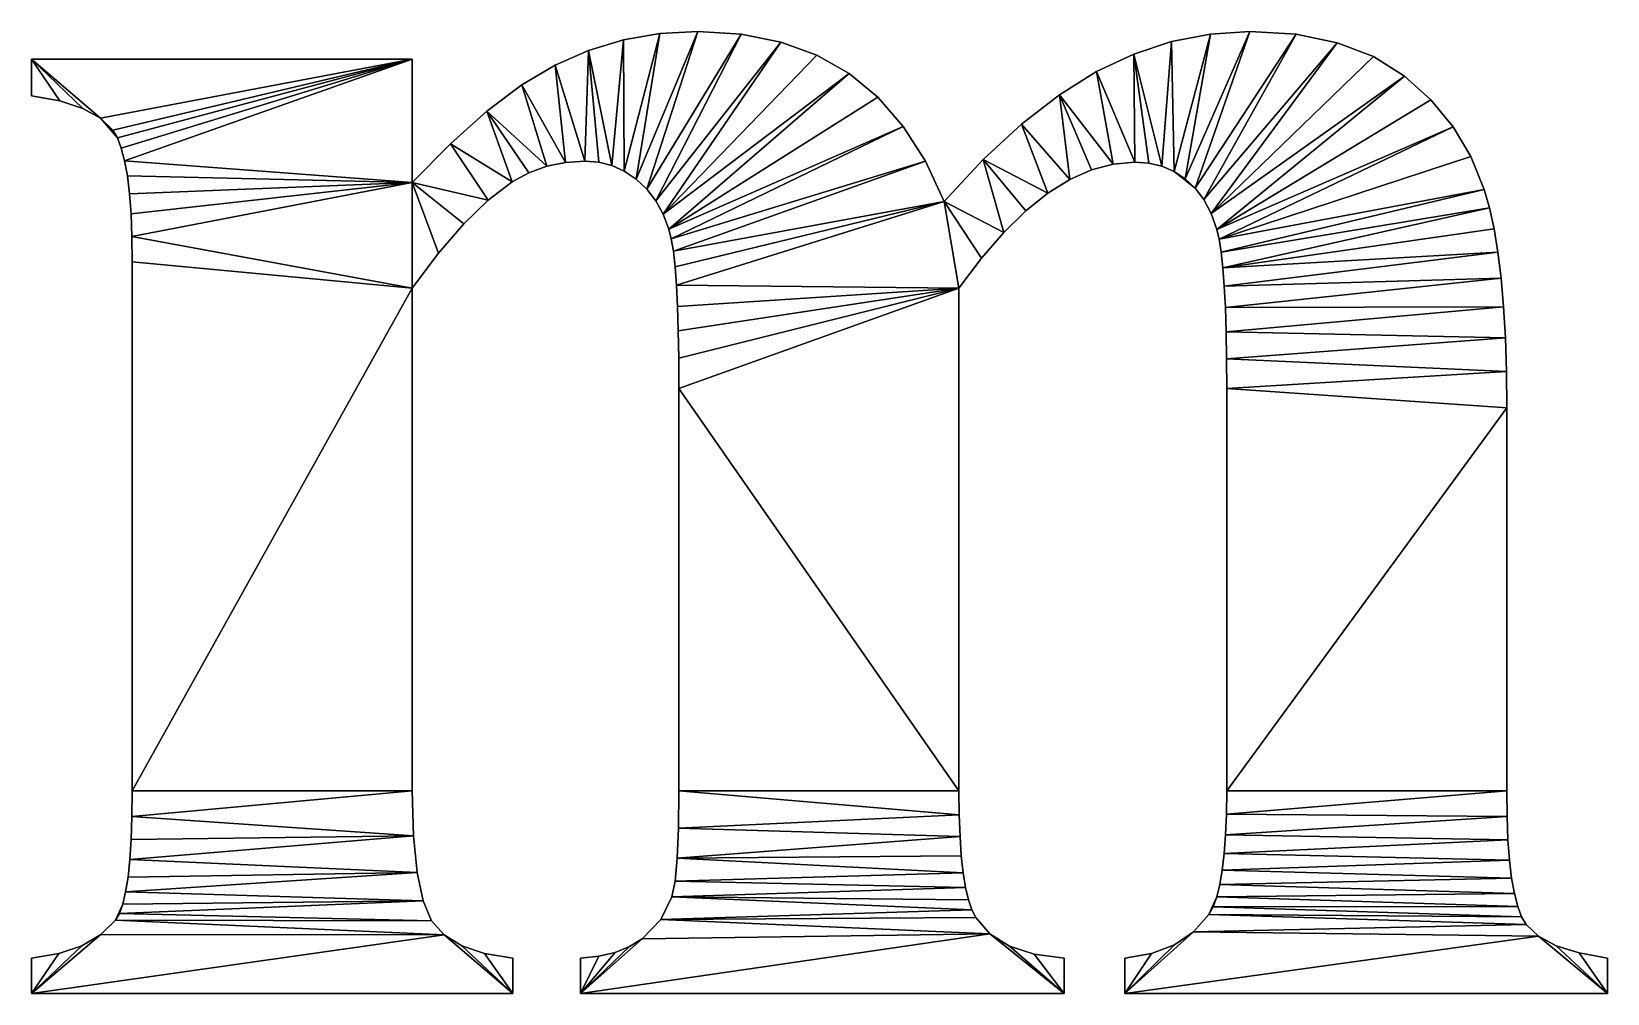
# Model space of a CAD drawing. Header units: metres. Extents: x 0.05 to 1.14, y 0 to 0.66.
import ezdxf

# ---------------------------------------------------------------- set-up
doc = ezdxf.new("R2010")
doc.units = ezdxf.units.M

msp = doc.modelspace()

# ---------------------------------------------------------------- meshes
at = {"layer": 'Armanisoft_0', "linetype": 'CONTINUOUS'}
mesh = msp.add_polyface(dxfattribs=at)
corners = [(0.468437, 0.560704), (0.484872, 0.660905), (0.511108, 0.662348), (0.475792, 0.553869), (0.460304, 0.566158), (0.459737, 0.656576), (0.451738, 0.570054), (0.435703, 0.649361), (0.442737, 0.572392), (0.433301, 0.573171), (0.412769, 0.639261), (0.419851, 0.572275), (0.389829, 0.625549), (0.406992, 0.569589), (0.468437, 0.560704, 0.229421), (0.475792, 0.553869, 0.229421), (0.511108, 0.662348, 0.229421), (0.460304, 0.566158, 0.229421), (0.484872, 0.660905, 0.229421), (0.459737, 0.656576, 0.229421), (0.451738, 0.570054, 0.229421), (0.435703, 0.649361, 0.229421), (0.442737, 0.572392, 0.229421), (0.433301, 0.573171, 0.229421), (0.412769, 0.639261, 0.229421), (0.419851, 0.572275, 0.229421), (0.389829, 0.625549, 0.229421), (0.406992, 0.569589, 0.229421), (0.435703, 0.649361), (0.412769, 0.639261), (0.412769, 0.639261, 0.229421), (0.435703, 0.649361, 0.229421), (0.459737, 0.656576), (0.459737, 0.656576, 0.229421), (0.484872, 0.660905), (0.484872, 0.660905, 0.229421), (0.482027, 0.545834), (0.487143, 0.536596), (0.487143, 0.536596, 0.229421), (0.482027, 0.545834, 0.229421), (0.475792, 0.553869), (0.475792, 0.553869, 0.229421), (0.468437, 0.560704), (0.468437, 0.560704, 0.229421), (0.460304, 0.566158), (0.460304, 0.566158, 0.229421), (0.451738, 0.570054), (0.451738, 0.570054, 0.229421), (0.442737, 0.572392), (0.442737, 0.572392, 0.229421), (0.433301, 0.573171), (0.433301, 0.573171, 0.229421), (0.419851, 0.572275), (0.419851, 0.572275, 0.229421), (0.406992, 0.569589), (0.406992, 0.569589, 0.229421)]
mesh.append_faces([[corners[k] for k in face] for face in [(0, 1, 2), (0, 2, 3), (4, 5, 1), (4, 1, 0), (6, 7, 5), (6, 5, 4), (8, 7, 6), (9, 10, 7), (9, 7, 8), (11, 12, 10), (11, 10, 9), (13, 12, 11), (14, 15, 16), (17, 18, 19), (17, 14, 18), (20, 19, 21), (20, 17, 19), (22, 20, 21), (23, 21, 24), (23, 22, 21), (25, 24, 26), (25, 23, 24), (27, 25, 26), (28, 29, 30, 31), (32, 28, 31, 33), (34, 32, 33, 35), (36, 37, 38, 39), (40, 36, 39, 41), (42, 40, 41, 43), (44, 42, 43, 45), (46, 44, 45, 47), (48, 46, 47, 49), (50, 48, 49, 51), (52, 50, 51, 53), (54, 52, 53, 55)]])
mesh = msp.add_polyface(dxfattribs=at)
corners = [(0.494145, 0.511022), (0.667722, 0.573074), (0.68058, 0.545368), (0.492749, 0.519613), (0.652541, 0.596991), (0.491139, 0.526157), (0.615216, 0.633458), (0.635039, 0.617119), (0.487143, 0.536596), (0.568205, 0.655125), (0.592972, 0.646097), (0.482027, 0.545834), (0.540917, 0.660542), (0.475792, 0.553869), (0.511108, 0.662348), (0.494145, 0.511022, 0.229421), (0.68058, 0.545368, 0.229421), (0.667722, 0.573074, 0.229421), (0.492749, 0.519613, 0.229421), (0.652541, 0.596991, 0.229421), (0.491139, 0.526157, 0.229421), (0.635039, 0.617119, 0.229421), (0.615216, 0.633458, 0.229421), (0.487143, 0.536596, 0.229421), (0.592972, 0.646097, 0.229421), (0.568205, 0.655125, 0.229421), (0.482027, 0.545834, 0.229421), (0.540917, 0.660542, 0.229421), (0.475792, 0.553869, 0.229421), (0.511108, 0.662348, 0.229421), (0.468437, 0.560704, 0.229421), (0.484872, 0.660905, 0.229421), (0.511108, 0.662348), (0.484872, 0.660905), (0.484872, 0.660905, 0.229421), (0.511108, 0.662348, 0.229421), (0.540917, 0.660542), (0.540917, 0.660542, 0.229421), (0.568205, 0.655125), (0.568205, 0.655125, 0.229421), (0.592972, 0.646097), (0.592972, 0.646097, 0.229421), (0.615216, 0.633458), (0.615216, 0.633458, 0.229421), (0.635039, 0.617119), (0.635039, 0.617119, 0.229421), (0.491139, 0.526157), (0.492749, 0.519613), (0.492749, 0.519613, 0.229421), (0.491139, 0.526157, 0.229421), (0.487143, 0.536596), (0.487143, 0.536596, 0.229421)]
mesh.append_faces([[corners[k] for k in face] for face in [(0, 1, 2), (3, 4, 1), (3, 1, 0), (5, 6, 7), (5, 7, 4), (5, 4, 3), (8, 9, 10), (8, 10, 6), (8, 6, 5), (11, 12, 9), (11, 9, 8), (13, 14, 12), (13, 12, 11), (15, 16, 17), (18, 17, 19), (18, 15, 17), (20, 21, 22), (20, 19, 21), (20, 18, 19), (23, 24, 25), (23, 22, 24), (23, 20, 22), (26, 25, 27), (26, 23, 25), (28, 27, 29), (28, 26, 27), (30, 29, 31), (32, 33, 34, 35), (36, 32, 35, 37), (38, 36, 37, 39), (40, 38, 39, 41), (42, 40, 41, 43), (44, 42, 43, 45), (46, 47, 48, 49), (50, 46, 49, 51)]])
mesh = msp.add_polyface(dxfattribs=at)
corners = [(0.846726, 0.561015), (0.864001, 0.660623), (0.891232, 0.662348), (0.853639, 0.554561), (0.838998, 0.565999), (0.837317, 0.655449), (0.830633, 0.56956), (0.81118, 0.646826), (0.821633, 0.571696), (0.811995, 0.572409), (0.78559, 0.634754), (0.797139, 0.571073), (0.846726, 0.561015, 0.229421), (0.853639, 0.554561, 0.229421), (0.891232, 0.662348, 0.229421), (0.838998, 0.565999, 0.229421), (0.864001, 0.660623, 0.229421), (0.837317, 0.655449, 0.229421), (0.830633, 0.56956, 0.229421), (0.81118, 0.646826, 0.229421), (0.821633, 0.571696, 0.229421), (0.811995, 0.572409, 0.229421), (0.78559, 0.634754, 0.229421), (0.797139, 0.571073, 0.229421), (0.76004, 0.618819, 0.229421), (0.81118, 0.646826), (0.78559, 0.634754), (0.78559, 0.634754, 0.229421), (0.81118, 0.646826, 0.229421), (0.837317, 0.655449), (0.837317, 0.655449, 0.229421), (0.864001, 0.660623), (0.864001, 0.660623, 0.229421), (0.864487, 0.537112), (0.868421, 0.526118), (0.868421, 0.526118, 0.229421), (0.864487, 0.537112, 0.229421), (0.85956, 0.546593), (0.85956, 0.546593, 0.229421), (0.853639, 0.554561), (0.853639, 0.554561, 0.229421), (0.846726, 0.561015), (0.846726, 0.561015, 0.229421), (0.838998, 0.565999), (0.838998, 0.565999, 0.229421), (0.830633, 0.56956), (0.830633, 0.56956, 0.229421), (0.821633, 0.571696), (0.821633, 0.571696, 0.229421), (0.811995, 0.572409), (0.811995, 0.572409, 0.229421), (0.797139, 0.571073), (0.797139, 0.571073, 0.229421), (0.782211, 0.567066), (0.782211, 0.567066, 0.229421)]
mesh.append_faces([[corners[k] for k in face] for face in [(0, 1, 2), (0, 2, 3), (4, 5, 1), (4, 1, 0), (4, 0, 3), (6, 7, 5), (6, 5, 4), (8, 7, 6), (9, 10, 7), (9, 7, 8), (11, 10, 9), (12, 13, 14), (15, 16, 17), (15, 12, 16), (15, 13, 12), (18, 17, 19), (18, 15, 17), (20, 18, 19), (21, 19, 22), (21, 20, 19), (23, 22, 24), (23, 21, 22), (25, 26, 27, 28), (29, 25, 28, 30), (31, 29, 30, 32), (33, 34, 35, 36), (37, 33, 36, 38), (39, 37, 38, 40), (41, 39, 40, 42), (43, 41, 42, 44), (45, 43, 44, 46), (47, 45, 46, 48), (49, 47, 48, 50), (51, 49, 50, 52), (53, 51, 52, 54)]])
mesh = msp.add_polyface(dxfattribs=at)
corners = [(0.870033, 0.519263), (1.031112, 0.59677), (1.043342, 0.576254), (1.052597, 0.553678), (0.868421, 0.526118), (0.997726, 0.631619), (1.015906, 0.615225), (0.864487, 0.537112), (0.951435, 0.654665), (0.97632, 0.645063), (0.85956, 0.546593), (0.923073, 0.660427), (0.853639, 0.554561), (0.891232, 0.662348), (0.870033, 0.519263, 0.229421), (1.043342, 0.576254, 0.229421), (1.031112, 0.59677, 0.229421), (1.052597, 0.553678, 0.229421), (0.868421, 0.526118, 0.229421), (1.015906, 0.615225, 0.229421), (0.997726, 0.631619, 0.229421), (0.864487, 0.537112, 0.229421), (0.97632, 0.645063, 0.229421), (0.951435, 0.654665, 0.229421), (0.85956, 0.546593, 0.229421), (0.923073, 0.660427, 0.229421), (0.853639, 0.554561, 0.229421), (0.891232, 0.662348, 0.229421), (0.846726, 0.561015, 0.229421), (0.864001, 0.660623, 0.229421), (0.891232, 0.662348), (0.864001, 0.660623), (0.864001, 0.660623, 0.229421), (0.891232, 0.662348, 0.229421), (0.923073, 0.660427), (0.923073, 0.660427, 0.229421), (0.951435, 0.654665), (0.951435, 0.654665, 0.229421), (0.97632, 0.645063), (0.97632, 0.645063, 0.229421), (0.997726, 0.631619), (0.997726, 0.631619, 0.229421), (1.015906, 0.615225), (1.015906, 0.615225, 0.229421), (1.031112, 0.59677), (1.031112, 0.59677, 0.229421), (1.043342, 0.576254), (1.043342, 0.576254, 0.229421), (1.052597, 0.553678), (1.052597, 0.553678, 0.229421), (1.056238, 0.541), (1.056238, 0.541, 0.229421)]
mesh.append_faces([[corners[k] for k in face] for face in [(0, 1, 2), (0, 2, 3), (4, 5, 6), (4, 6, 1), (4, 1, 0), (7, 8, 9), (7, 9, 5), (7, 5, 4), (10, 11, 8), (10, 8, 7), (12, 13, 11), (12, 11, 10), (14, 15, 16), (14, 17, 15), (18, 19, 20), (18, 16, 19), (18, 14, 16), (21, 22, 23), (21, 20, 22), (21, 18, 20), (24, 23, 25), (24, 21, 23), (26, 25, 27), (26, 24, 25), (28, 27, 29), (30, 31, 32, 33), (34, 30, 33, 35), (36, 34, 35, 37), (38, 36, 37, 39), (40, 38, 39, 41), (42, 40, 41, 43), (44, 42, 43, 45), (46, 44, 45, 47), (48, 46, 47, 49), (50, 48, 49, 51)]])
mesh = msp.add_polyface(dxfattribs=at)
corners = [(0.118142, 0.562887), (0.314321, 0.558403), (0.119605, 0.550691), (0.116262, 0.573368), (0.113963, 0.582133), (0.314321, 0.643293), (0.111246, 0.589183), (0.108112, 0.594517), (0.099598, 0.602709), (0.052126, 0.643293), (0.087429, 0.609377), (0.071605, 0.614521), (0.052126, 0.61814), (0.116262, 0.573368, 0.229421), (0.118142, 0.562887, 0.229421), (0.314321, 0.558403, 0.229421), (0.113963, 0.582133, 0.229421), (0.314321, 0.643293, 0.229421), (0.111246, 0.589183, 0.229421), (0.108112, 0.594517, 0.229421), (0.099598, 0.602709, 0.229421), (0.052126, 0.643293, 0.229421), (0.087429, 0.609377, 0.229421), (0.071605, 0.614521, 0.229421), (0.052126, 0.61814, 0.229421), (0.12065, 0.53678), (0.121277, 0.521153), (0.121277, 0.521153, 0.229421), (0.12065, 0.53678, 0.229421), (0.119605, 0.550691), (0.119605, 0.550691, 0.229421), (0.118142, 0.562887), (0.118142, 0.562887, 0.229421), (0.116262, 0.573368), (0.116262, 0.573368, 0.229421), (0.113963, 0.582133), (0.113963, 0.582133, 0.229421), (0.111246, 0.589183), (0.111246, 0.589183, 0.229421), (0.108112, 0.594517), (0.108112, 0.594517, 0.229421), (0.099598, 0.602709), (0.099598, 0.602709, 0.229421), (0.087429, 0.609377), (0.087429, 0.609377, 0.229421), (0.071605, 0.614521), (0.071605, 0.614521, 0.229421), (0.052126, 0.61814), (0.052126, 0.61814, 0.229421), (0.052126, 0.643293), (0.052126, 0.643293, 0.229421), (0.314321, 0.643293), (0.314321, 0.643293, 0.229421)]
mesh.append_faces([[corners[k] for k in face] for face in [(0, 1, 2), (3, 1, 0), (4, 5, 3), (6, 5, 4), (7, 5, 6), (8, 5, 7), (8, 7, 6), (9, 5, 8), (9, 8, 10), (9, 10, 11), (9, 11, 12), (13, 14, 15), (16, 13, 17), (18, 16, 17), (19, 18, 17), (20, 19, 17), (20, 18, 19), (21, 20, 17), (21, 22, 20), (21, 23, 22), (21, 24, 23), (25, 26, 27, 28), (29, 25, 28, 30), (31, 29, 30, 32), (33, 31, 32, 34), (35, 33, 34, 36), (37, 35, 36, 38), (39, 37, 38, 40), (41, 39, 40, 42), (43, 41, 42, 44), (45, 43, 44, 46), (47, 45, 46, 48), (49, 47, 48, 50), (51, 49, 50, 52)]])
mesh = msp.add_polyface(dxfattribs=at)
corners = [(0.406992, 0.569589), (0.365774, 0.607503), (0.389829, 0.625549), (0.394726, 0.565113), (0.383051, 0.558845), (0.340605, 0.585121), (0.366672, 0.546238), (0.314321, 0.558403), (0.349757, 0.529837), (0.332307, 0.509641), (0.121277, 0.521153), (0.314321, 0.485651), (0.12065, 0.53678), (0.119605, 0.550691), (0.116262, 0.573368), (0.314321, 0.643293), (0.406992, 0.569589, 0.229421), (0.389829, 0.625549, 0.229421), (0.365774, 0.607503, 0.229421), (0.394726, 0.565113, 0.229421), (0.383051, 0.558845, 0.229421), (0.340605, 0.585121, 0.229421), (0.366672, 0.546238, 0.229421), (0.314321, 0.558403, 0.229421), (0.349757, 0.529837, 0.229421), (0.332307, 0.509641, 0.229421), (0.121277, 0.521153, 0.229421), (0.314321, 0.485651, 0.229421), (0.12065, 0.53678, 0.229421), (0.119605, 0.550691, 0.229421), (0.118142, 0.562887, 0.229421), (0.116262, 0.573368, 0.229421), (0.314321, 0.643293, 0.229421), (0.314321, 0.558403), (0.314321, 0.643293), (0.314321, 0.643293, 0.229421), (0.314321, 0.558403, 0.229421), (0.340605, 0.585121), (0.340605, 0.585121, 0.229421), (0.365774, 0.607503), (0.365774, 0.607503, 0.229421), (0.389829, 0.625549), (0.389829, 0.625549, 0.229421), (0.412769, 0.639261), (0.412769, 0.639261, 0.229421), (0.394726, 0.565113), (0.406992, 0.569589), (0.406992, 0.569589, 0.229421), (0.394726, 0.565113, 0.229421), (0.383051, 0.558845), (0.383051, 0.558845, 0.229421), (0.366672, 0.546238), (0.366672, 0.546238, 0.229421), (0.349757, 0.529837), (0.349757, 0.529837, 0.229421), (0.332307, 0.509641), (0.332307, 0.509641, 0.229421)]
mesh.append_faces([[corners[k] for k in face] for face in [(0, 1, 2), (3, 1, 0), (4, 5, 1), (4, 1, 3), (6, 7, 5), (6, 5, 4), (8, 7, 6), (9, 7, 8), (10, 7, 11), (12, 7, 10), (13, 7, 12), (14, 15, 7), (16, 17, 18), (19, 16, 18), (20, 18, 21), (20, 19, 18), (22, 21, 23), (22, 20, 21), (24, 22, 23), (25, 24, 23), (26, 27, 23), (28, 26, 23), (29, 28, 23), (30, 29, 23), (31, 23, 32), (33, 34, 35, 36), (37, 33, 36, 38), (39, 37, 38, 40), (41, 39, 40, 42), (43, 41, 42, 44), (45, 46, 47, 48), (49, 45, 48, 50), (51, 49, 50, 52), (53, 51, 52, 54), (55, 53, 54, 56)]])
mesh = msp.add_polyface(dxfattribs=at)
corners = [(0.797139, 0.571073), (0.76004, 0.618819), (0.78559, 0.634754), (0.782211, 0.567066), (0.767209, 0.560387), (0.734022, 0.59861), (0.752136, 0.551037), (0.707536, 0.574126), (0.736973, 0.538936), (0.721703, 0.524005), (0.68058, 0.545368), (0.706327, 0.506243), (0.690845, 0.485651), (0.782211, 0.567066, 0.229421), (0.797139, 0.571073, 0.229421), (0.76004, 0.618819, 0.229421), (0.767209, 0.560387, 0.229421), (0.734022, 0.59861, 0.229421), (0.752136, 0.551037, 0.229421), (0.707536, 0.574126, 0.229421), (0.736973, 0.538936, 0.229421), (0.721703, 0.524005, 0.229421), (0.68058, 0.545368, 0.229421), (0.706327, 0.506243, 0.229421), (0.690845, 0.485651, 0.229421), (0.652541, 0.596991), (0.635039, 0.617119), (0.635039, 0.617119, 0.229421), (0.652541, 0.596991, 0.229421), (0.667722, 0.573074), (0.667722, 0.573074, 0.229421), (0.68058, 0.545368), (0.68058, 0.545368, 0.229421), (0.707536, 0.574126), (0.707536, 0.574126, 0.229421), (0.734022, 0.59861), (0.734022, 0.59861, 0.229421), (0.76004, 0.618819), (0.76004, 0.618819, 0.229421), (0.78559, 0.634754), (0.78559, 0.634754, 0.229421), (0.767209, 0.560387), (0.782211, 0.567066), (0.782211, 0.567066, 0.229421), (0.767209, 0.560387, 0.229421), (0.752136, 0.551037), (0.752136, 0.551037, 0.229421), (0.736973, 0.538936), (0.736973, 0.538936, 0.229421), (0.721703, 0.524005), (0.721703, 0.524005, 0.229421), (0.706327, 0.506243), (0.706327, 0.506243, 0.229421), (0.690845, 0.485651), (0.690845, 0.485651, 0.229421)]
mesh.append_faces([[corners[k] for k in face] for face in [(0, 1, 2), (3, 1, 0), (4, 5, 1), (4, 1, 3), (6, 7, 5), (6, 5, 4), (8, 7, 6), (9, 10, 7), (9, 7, 8), (11, 10, 9), (12, 10, 11), (13, 14, 15), (16, 15, 17), (16, 13, 15), (18, 17, 19), (18, 16, 17), (20, 18, 19), (21, 19, 22), (21, 20, 19), (23, 21, 22), (24, 23, 22), (25, 26, 27, 28), (29, 25, 28, 30), (31, 29, 30, 32), (33, 31, 32, 34), (35, 33, 34, 36), (37, 35, 36, 38), (39, 37, 38, 40), (41, 42, 43, 44), (45, 41, 44, 46), (47, 45, 46, 48), (49, 47, 48, 50), (51, 49, 50, 52), (53, 51, 52, 54)]])
mesh = msp.add_polyface(dxfattribs=at)
corners = [(0.314321, 0.485651), (0.314321, 0.558403), (0.332307, 0.509641), (0.118588, 0.08009), (0.317664, 0.083248), (0.116959, 0.06988), (0.119856, 0.092155), (0.315157, 0.108484), (0.120761, 0.106075), (0.121305, 0.121851), (0.314321, 0.139482), (0.121486, 0.139482), (0.121486, 0.503811), (0.121277, 0.521153), (0.314321, 0.485651, 0.229421), (0.332307, 0.509641, 0.229421), (0.314321, 0.558403, 0.229421), (0.116959, 0.06988, 0.229421), (0.321844, 0.063773, 0.229421), (0.317664, 0.083248, 0.229421), (0.118588, 0.08009, 0.229421), (0.119856, 0.092155, 0.229421), (0.315157, 0.108484, 0.229421), (0.120761, 0.106075, 0.229421), (0.121305, 0.121851, 0.229421), (0.314321, 0.139482, 0.229421), (0.121486, 0.139482, 0.229421), (0.121486, 0.503811, 0.229421), (0.121277, 0.521153, 0.229421), (0.314321, 0.485651), (0.332307, 0.509641), (0.332307, 0.509641, 0.229421), (0.314321, 0.485651, 0.229421), (0.314321, 0.139482), (0.314321, 0.139482, 0.229421), (0.315157, 0.108484), (0.315157, 0.108484, 0.229421), (0.317664, 0.083248), (0.317664, 0.083248, 0.229421), (0.321844, 0.063773), (0.321844, 0.063773, 0.229421), (0.118588, 0.08009), (0.116959, 0.06988), (0.116959, 0.06988, 0.229421), (0.118588, 0.08009, 0.229421), (0.119856, 0.092155), (0.119856, 0.092155, 0.229421), (0.120761, 0.106075), (0.120761, 0.106075, 0.229421), (0.121305, 0.121851), (0.121305, 0.121851, 0.229421), (0.121486, 0.139482), (0.121486, 0.139482, 0.229421), (0.121486, 0.503811), (0.121486, 0.503811, 0.229421), (0.121277, 0.521153), (0.121277, 0.521153, 0.229421)]
mesh.append_faces([[corners[k] for k in face] for face in [(0, 1, 2), (3, 4, 5), (6, 7, 4), (6, 4, 3), (8, 7, 6), (9, 10, 7), (9, 7, 8), (11, 0, 10), (11, 10, 9), (12, 0, 11), (13, 0, 12), (14, 15, 16), (17, 18, 19), (20, 17, 19), (21, 19, 22), (21, 20, 19), (23, 21, 22), (24, 22, 25), (24, 23, 22), (26, 25, 14), (26, 24, 25), (27, 26, 14), (28, 27, 14), (29, 30, 31, 32), (33, 29, 32, 34), (35, 33, 34, 36), (37, 35, 36, 38), (39, 37, 38, 40), (41, 42, 43, 44), (45, 41, 44, 46), (47, 45, 46, 48), (49, 47, 48, 50), (51, 49, 50, 52), (53, 51, 52, 54), (55, 53, 54, 56)]])
mesh = msp.add_polyface(dxfattribs=at)
corners = [(0.874867, 0.455619), (1.065947, 0.472797), (1.067161, 0.451374), (0.875189, 0.437016), (0.87433, 0.472264), (1.064248, 0.492471), (0.873578, 0.48695), (1.062063, 0.510397), (0.872611, 0.499679), (1.056238, 0.541), (1.059393, 0.526573), (0.871429, 0.51045), (1.052597, 0.553678), (0.870033, 0.519263), (0.874867, 0.455619, 0.229421), (1.067161, 0.451374, 0.229421), (1.065947, 0.472797, 0.229421), (0.875189, 0.437016, 0.229421), (0.87433, 0.472264, 0.229421), (1.064248, 0.492471, 0.229421), (0.873578, 0.48695, 0.229421), (1.062063, 0.510397, 0.229421), (0.872611, 0.499679, 0.229421), (1.059393, 0.526573, 0.229421), (1.056238, 0.541, 0.229421), (0.871429, 0.51045, 0.229421), (1.052597, 0.553678, 0.229421), (0.870033, 0.519263, 0.229421), (1.059393, 0.526573), (1.056238, 0.541), (1.056238, 0.541, 0.229421), (1.059393, 0.526573, 0.229421), (1.062063, 0.510397), (1.062063, 0.510397, 0.229421), (1.064248, 0.492471), (1.064248, 0.492471, 0.229421), (1.065947, 0.472797), (1.065947, 0.472797, 0.229421), (1.067161, 0.451374), (1.067161, 0.451374, 0.229421), (0.87433, 0.472264), (0.874867, 0.455619), (0.874867, 0.455619, 0.229421), (0.87433, 0.472264, 0.229421), (0.873578, 0.48695), (0.873578, 0.48695, 0.229421), (0.872611, 0.499679), (0.872611, 0.499679, 0.229421), (0.871429, 0.51045), (0.871429, 0.51045, 0.229421), (0.870033, 0.519263), (0.870033, 0.519263, 0.229421), (0.868421, 0.526118), (0.868421, 0.526118, 0.229421)]
mesh.append_faces([[corners[k] for k in face] for face in [(0, 1, 2), (0, 2, 3), (4, 5, 1), (4, 1, 0), (6, 7, 5), (6, 5, 4), (8, 9, 10), (8, 10, 7), (8, 7, 6), (11, 12, 9), (11, 9, 8), (13, 12, 11), (14, 15, 16), (14, 17, 15), (18, 16, 19), (18, 14, 16), (20, 19, 21), (20, 18, 19), (22, 23, 24), (22, 21, 23), (22, 20, 21), (25, 24, 26), (25, 22, 24), (27, 25, 26), (28, 29, 30, 31), (32, 28, 31, 33), (34, 32, 33, 35), (36, 34, 35, 37), (38, 36, 37, 39), (40, 41, 42, 43), (44, 40, 43, 45), (46, 44, 45, 47), (48, 46, 47, 49), (50, 48, 49, 51), (52, 50, 51, 53)]])
mesh = msp.add_polyface(dxfattribs=at)
corners = [(0.495293, 0.077305), (0.695385, 0.072946), (0.493181, 0.066448), (0.496803, 0.093096), (0.69375, 0.083049), (0.497708, 0.113822), (0.691572, 0.108061), (0.49801, 0.139482), (0.691027, 0.12297), (0.49801, 0.416486), (0.690845, 0.139482), (0.497903, 0.43736), (0.690845, 0.485651), (0.497581, 0.456187), (0.497044, 0.472967), (0.496292, 0.487699), (0.68058, 0.545368), (0.495326, 0.500384), (0.494145, 0.511022), (0.495293, 0.077305, 0.229421), (0.493181, 0.066448, 0.229421), (0.695385, 0.072946, 0.229421), (0.496803, 0.093096, 0.229421), (0.69375, 0.083049, 0.229421), (0.497708, 0.113822, 0.229421), (0.691572, 0.108061, 0.229421), (0.49801, 0.139482, 0.229421), (0.691027, 0.12297, 0.229421), (0.49801, 0.416486, 0.229421), (0.690845, 0.139482, 0.229421), (0.497903, 0.43736, 0.229421), (0.690845, 0.485651, 0.229421), (0.497581, 0.456187, 0.229421), (0.497044, 0.472967, 0.229421), (0.496292, 0.487699, 0.229421), (0.68058, 0.545368, 0.229421), (0.495326, 0.500384, 0.229421), (0.494145, 0.511022, 0.229421), (0.496803, 0.093096), (0.495293, 0.077305), (0.495293, 0.077305, 0.229421), (0.496803, 0.093096, 0.229421), (0.497708, 0.113822), (0.497708, 0.113822, 0.229421), (0.49801, 0.139482), (0.49801, 0.139482, 0.229421), (0.49801, 0.416486), (0.49801, 0.416486, 0.229421), (0.497903, 0.43736), (0.497903, 0.43736, 0.229421), (0.497581, 0.456187), (0.497581, 0.456187, 0.229421), (0.497044, 0.472967), (0.497044, 0.472967, 0.229421), (0.496292, 0.487699), (0.496292, 0.487699, 0.229421), (0.495326, 0.500384), (0.495326, 0.500384, 0.229421), (0.494145, 0.511022), (0.494145, 0.511022, 0.229421), (0.492749, 0.519613), (0.492749, 0.519613, 0.229421)]
mesh.append_faces([[corners[k] for k in face] for face in [(0, 1, 2), (3, 4, 0), (5, 6, 3), (7, 8, 5), (9, 10, 7), (11, 12, 9), (13, 12, 11), (14, 12, 13), (15, 16, 12), (15, 12, 14), (17, 16, 15), (18, 16, 17), (19, 20, 21), (22, 19, 23), (24, 22, 25), (26, 24, 27), (28, 26, 29), (30, 28, 31), (32, 30, 31), (33, 32, 31), (34, 31, 35), (34, 33, 31), (36, 34, 35), (37, 36, 35), (38, 39, 40, 41), (42, 38, 41, 43), (44, 42, 43, 45), (46, 44, 45, 47), (48, 46, 47, 49), (50, 48, 49, 51), (52, 50, 51, 53), (54, 52, 53, 55), (56, 54, 55, 57), (58, 56, 57, 59), (60, 58, 59, 61)]])
mesh = msp.add_polyface(dxfattribs=at)
corners = [(0.493181, 0.066448), (0.695385, 0.072946), (0.697382, 0.064445), (0.699742, 0.057547), (0.495293, 0.077305), (0.69375, 0.083049), (0.496803, 0.093096), (0.691572, 0.108061), (0.692479, 0.094754), (0.497708, 0.113822), (0.691027, 0.12297), (0.49801, 0.139482), (0.690845, 0.139482), (0.49801, 0.416486), (0.690845, 0.485651), (0.868371, 0.066617, 0.229421), (0.862984, 0.054389, 0.229421), (0.86587, 0.059749, 0.229421), (0.493181, 0.066448, 0.229421), (0.697382, 0.064445, 0.229421), (0.695385, 0.072946, 0.229421), (0.699742, 0.057547, 0.229421), (0.495293, 0.077305, 0.229421), (0.69375, 0.083049, 0.229421), (0.496803, 0.093096, 0.229421), (0.692479, 0.094754, 0.229421), (0.691572, 0.108061, 0.229421), (0.497708, 0.113822, 0.229421), (0.691027, 0.12297, 0.229421), (0.49801, 0.139482, 0.229421), (0.690845, 0.139482, 0.229421), (0.49801, 0.416486, 0.229421), (0.690845, 0.485651, 0.229421), (0.868371, 0.066617), (0.86587, 0.059749), (0.86587, 0.059749, 0.229421), (0.868371, 0.066617, 0.229421), (0.870487, 0.074992), (0.870487, 0.074992, 0.229421), (0.872219, 0.084875), (0.872219, 0.084875, 0.229421), (0.873565, 0.096265), (0.873565, 0.096265, 0.229421), (0.874527, 0.109163), (0.874527, 0.109163, 0.229421), (0.875104, 0.123569), (0.875104, 0.123569, 0.229421), (0.875297, 0.139482), (0.875297, 0.139482, 0.229421), (0.875297, 0.416455), (0.875297, 0.416455, 0.229421), (0.875189, 0.437016), (0.875189, 0.437016, 0.229421), (0.874867, 0.455619), (0.874867, 0.455619, 0.229421), (0.690845, 0.139482), (0.690845, 0.485651), (0.690845, 0.485651, 0.229421), (0.690845, 0.139482, 0.229421), (0.691027, 0.12297), (0.691027, 0.12297, 0.229421), (0.691572, 0.108061), (0.691572, 0.108061, 0.229421), (0.692479, 0.094754), (0.692479, 0.094754, 0.229421), (0.69375, 0.083049), (0.69375, 0.083049, 0.229421), (0.695385, 0.072946), (0.695385, 0.072946, 0.229421), (0.697382, 0.064445), (0.697382, 0.064445, 0.229421), (0.699742, 0.057547), (0.699742, 0.057547, 0.229421)]
mesh.append_faces([[corners[k] for k in face] for face in [(0, 1, 2), (0, 2, 3), (4, 5, 1), (6, 7, 8), (6, 8, 5), (9, 10, 7), (11, 12, 10), (13, 14, 12), (15, 16, 17), (18, 19, 20), (18, 21, 19), (22, 20, 23), (24, 25, 26), (24, 23, 25), (27, 26, 28), (29, 28, 30), (31, 30, 32), (33, 34, 35, 36), (37, 33, 36, 38), (39, 37, 38, 40), (41, 39, 40, 42), (43, 41, 42, 44), (45, 43, 44, 46), (47, 45, 46, 48), (49, 47, 48, 50), (51, 49, 50, 52), (53, 51, 52, 54), (55, 56, 57, 58), (59, 55, 58, 60), (61, 59, 60, 62), (63, 61, 62, 64), (65, 63, 64, 66), (67, 65, 66, 68), (69, 67, 68, 70), (71, 69, 70, 72)]])
mesh = msp.add_polyface(dxfattribs=at)
corners = [(0.872219, 0.084875), (1.070013, 0.091754), (1.071475, 0.079377), (0.870487, 0.074992), (0.873565, 0.096265), (1.068968, 0.105897), (0.874527, 0.109163), (1.068341, 0.121806), (0.875104, 0.123569), (1.068132, 0.139482), (0.875297, 0.139482), (1.068132, 0.403279), (0.875297, 0.416455), (1.067889, 0.428201), (0.875189, 0.437016), (1.067161, 0.451374), (0.872219, 0.084875, 0.229421), (1.071475, 0.079377, 0.229421), (1.070013, 0.091754, 0.229421), (0.870487, 0.074992, 0.229421), (0.873565, 0.096265, 0.229421), (1.068968, 0.105897, 0.229421), (0.874527, 0.109163, 0.229421), (1.068341, 0.121806, 0.229421), (0.875104, 0.123569, 0.229421), (1.068132, 0.139482, 0.229421), (0.875297, 0.139482, 0.229421), (1.068132, 0.403279, 0.229421), (0.875297, 0.416455, 0.229421), (1.067889, 0.428201, 0.229421), (0.875189, 0.437016, 0.229421), (1.067161, 0.451374, 0.229421), (1.067889, 0.428201), (1.067161, 0.451374), (1.067161, 0.451374, 0.229421), (1.067889, 0.428201, 0.229421), (1.068132, 0.403279), (1.068132, 0.403279, 0.229421), (1.068132, 0.139482), (1.068132, 0.139482, 0.229421), (1.068341, 0.121806), (1.068341, 0.121806, 0.229421), (1.068968, 0.105897), (1.068968, 0.105897, 0.229421), (1.070013, 0.091754), (1.070013, 0.091754, 0.229421), (1.071475, 0.079377), (1.071475, 0.079377, 0.229421)]
mesh.append_faces([[corners[k] for k in face] for face in [(0, 1, 2), (0, 2, 3), (4, 5, 1), (4, 1, 0), (6, 7, 5), (6, 5, 4), (8, 9, 7), (8, 7, 6), (10, 11, 9), (10, 9, 8), (12, 13, 11), (12, 11, 10), (14, 15, 13), (14, 13, 12), (16, 17, 18), (16, 19, 17), (20, 18, 21), (20, 16, 18), (22, 21, 23), (22, 20, 21), (24, 23, 25), (24, 22, 23), (26, 25, 27), (26, 24, 25), (28, 27, 29), (28, 26, 27), (30, 29, 31), (30, 28, 29), (32, 33, 34, 35), (36, 32, 35, 37), (38, 36, 37, 39), (40, 38, 39, 41), (42, 40, 41, 43), (44, 42, 43, 45), (46, 44, 45, 47)]])
mesh = msp.add_polyface(dxfattribs=at)
corners = [(0.052126, 0), (0.336209, 0.040332), (0.383681, 0), (0.070914, 0.027517), (0.052126, 0.02439), (0.086806, 0.032891), (0.0998, 0.040513), (0.109897, 0.050383), (0.327695, 0.05006), (0.112613, 0.055027), (0.321844, 0.063773), (0.114967, 0.061526), (0.116959, 0.06988), (0.317664, 0.083248), (0.052126, 0, 0.229421), (0.383681, 0, 0.229421), (0.336209, 0.040332, 0.229421), (0.070914, 0.027517, 0.229421), (0.052126, 0.02439, 0.229421), (0.086806, 0.032891, 0.229421), (0.0998, 0.040513, 0.229421), (0.109897, 0.050383, 0.229421), (0.327695, 0.05006, 0.229421), (0.112613, 0.055027, 0.229421), (0.321844, 0.063773, 0.229421), (0.114967, 0.061526, 0.229421), (0.116959, 0.06988, 0.229421), (0.052126, 0), (0.383681, 0), (0.383681, 0, 0.229421), (0.052126, 0, 0.229421), (0.052126, 0.02439), (0.052126, 0.02439, 0.229421), (0.070914, 0.027517), (0.070914, 0.027517, 0.229421), (0.086806, 0.032891), (0.086806, 0.032891, 0.229421), (0.0998, 0.040513), (0.0998, 0.040513, 0.229421), (0.109897, 0.050383), (0.109897, 0.050383, 0.229421), (0.112613, 0.055027), (0.112613, 0.055027, 0.229421), (0.114967, 0.061526), (0.114967, 0.061526, 0.229421), (0.116959, 0.06988), (0.116959, 0.06988, 0.229421)]
mesh.append_faces([[corners[k] for k in face] for face in [(0, 1, 2), (3, 0, 4), (5, 0, 3), (6, 1, 0), (6, 0, 5), (7, 8, 1), (7, 1, 6), (9, 10, 8), (9, 8, 7), (11, 10, 9), (11, 9, 7), (12, 13, 10), (12, 10, 11), (14, 15, 16), (17, 18, 14), (19, 17, 14), (20, 14, 16), (20, 19, 14), (21, 16, 22), (21, 20, 16), (23, 22, 24), (23, 21, 22), (25, 23, 24), (25, 21, 23), (26, 25, 24), (27, 28, 29, 30), (31, 27, 30, 32), (33, 31, 32, 34), (35, 33, 34, 36), (37, 35, 36, 38), (39, 37, 38, 40), (41, 39, 40, 42), (43, 41, 42, 44), (45, 43, 44, 46)]])
mesh = msp.add_polyface(dxfattribs=at)
corners = [(0.442843, 0.025652), (0.430175, 0), (0.430175, 0.02439), (0.454139, 0.028275), (0.464064, 0.032261), (0.472617, 0.037609), (0.712232, 0.04103), (0.485625, 0.050848), (0.493181, 0.066448), (0.699742, 0.057547), (0.383681, 0), (0.336209, 0.040332), (0.348378, 0.032811), (0.364202, 0.027497), (0.383681, 0.02439), (0.442843, 0.025652, 0.229421), (0.430175, 0.02439, 0.229421), (0.430175, 0, 0.229421), (0.454139, 0.028275, 0.229421), (0.464064, 0.032261, 0.229421), (0.472617, 0.037609, 0.229421), (0.712232, 0.04103, 0.229421), (0.485625, 0.050848, 0.229421), (0.493181, 0.066448, 0.229421), (0.699742, 0.057547, 0.229421), (0.383681, 0, 0.229421), (0.348378, 0.032811, 0.229421), (0.336209, 0.040332, 0.229421), (0.364202, 0.027497, 0.229421), (0.383681, 0.02439, 0.229421), (0.430175, 0), (0.763254, 0), (0.763254, 0, 0.229421), (0.430175, 0, 0.229421), (0.430175, 0.02439), (0.430175, 0.02439, 0.229421), (0.442843, 0.025652), (0.442843, 0.025652, 0.229421), (0.454139, 0.028275), (0.454139, 0.028275, 0.229421), (0.464064, 0.032261), (0.464064, 0.032261, 0.229421), (0.472617, 0.037609), (0.472617, 0.037609, 0.229421), (0.485625, 0.050848), (0.485625, 0.050848, 0.229421), (0.493181, 0.066448), (0.493181, 0.066448, 0.229421), (0.495293, 0.077305), (0.495293, 0.077305, 0.229421), (0.327695, 0.05006), (0.321844, 0.063773), (0.321844, 0.063773, 0.229421), (0.327695, 0.05006, 0.229421), (0.336209, 0.040332), (0.336209, 0.040332, 0.229421), (0.348378, 0.032811), (0.348378, 0.032811, 0.229421), (0.364202, 0.027497), (0.364202, 0.027497, 0.229421), (0.383681, 0.02439), (0.383681, 0.02439, 0.229421), (0.383681, 0), (0.383681, 0, 0.229421)]
mesh.append_faces([[corners[k] for k in face] for face in [(0, 1, 2), (3, 1, 0), (4, 1, 3), (5, 6, 1), (5, 1, 4), (7, 6, 5), (8, 9, 7), (10, 11, 12), (10, 12, 13), (10, 13, 14), (15, 16, 17), (18, 15, 17), (19, 18, 17), (20, 17, 21), (20, 19, 17), (22, 20, 21), (23, 22, 24), (25, 26, 27), (25, 28, 26), (25, 29, 28), (30, 31, 32, 33), (34, 30, 33, 35), (36, 34, 35, 37), (38, 36, 37, 39), (40, 38, 39, 41), (42, 40, 41, 43), (44, 42, 43, 45), (46, 44, 45, 47), (48, 46, 47, 49), (50, 51, 52, 53), (54, 50, 53, 55), (56, 54, 55, 57), (58, 56, 57, 59), (60, 58, 59, 61), (62, 60, 61, 63)]])
mesh = msp.add_polyface(dxfattribs=at)
corners = [(1.137492, 0), (1.09002, 0.039444), (1.102189, 0.03289), (1.118013, 0.027873), (1.137492, 0.02439), (0.805175, 0), (0.852444, 0.042502), (1.081505, 0.047533), (0.862984, 0.054389), (1.078371, 0.052845), (0.86587, 0.059749), (1.075655, 0.059923), (0.868371, 0.066617), (1.073356, 0.068767), (0.870487, 0.074992), (1.071475, 0.079377), (1.137492, 0, 0.229421), (1.102189, 0.03289, 0.229421), (1.09002, 0.039444, 0.229421), (1.118013, 0.027873, 0.229421), (1.137492, 0.02439, 0.229421), (0.805175, 0, 0.229421), (0.852444, 0.042502, 0.229421), (1.081505, 0.047533, 0.229421), (0.862984, 0.054389, 0.229421), (1.078371, 0.052845, 0.229421), (0.86587, 0.059749, 0.229421), (1.075655, 0.059923, 0.229421), (0.868371, 0.066617, 0.229421), (1.073356, 0.068767, 0.229421), (0.870487, 0.074992, 0.229421), (1.071475, 0.079377, 0.229421), (1.073356, 0.068767), (1.071475, 0.079377), (1.071475, 0.079377, 0.229421), (1.073356, 0.068767, 0.229421), (1.075655, 0.059923), (1.075655, 0.059923, 0.229421), (1.078371, 0.052845), (1.078371, 0.052845, 0.229421), (1.081505, 0.047533), (1.081505, 0.047533, 0.229421), (1.09002, 0.039444), (1.09002, 0.039444, 0.229421), (1.102189, 0.03289), (1.102189, 0.03289, 0.229421), (1.118013, 0.027873), (1.118013, 0.027873, 0.229421), (1.137492, 0.02439), (1.137492, 0.02439, 0.229421), (1.137492, 0), (1.137492, 0, 0.229421), (0.805175, 0), (0.805175, 0, 0.229421)]
mesh.append_faces([[corners[k] for k in face] for face in [(0, 1, 2), (0, 2, 3), (0, 3, 4), (5, 1, 0), (6, 7, 1), (8, 9, 7), (10, 11, 9), (10, 9, 8), (12, 13, 11), (12, 11, 10), (14, 15, 13), (14, 13, 12), (16, 17, 18), (16, 19, 17), (16, 20, 19), (21, 16, 18), (22, 18, 23), (24, 23, 25), (24, 22, 23), (26, 25, 27), (26, 24, 25), (28, 27, 29), (28, 26, 27), (30, 29, 31), (30, 28, 29), (32, 33, 34, 35), (36, 32, 35, 37), (38, 36, 37, 39), (40, 38, 39, 41), (42, 40, 41, 43), (44, 42, 43, 45), (46, 44, 45, 47), (48, 46, 47, 49), (50, 48, 49, 51), (52, 50, 51, 53)]])
mesh = msp.add_polyface(dxfattribs=at)
corners = [(0.823539, 0.027502), (0.805175, 0), (0.805175, 0.02439), (0.839296, 0.033539), (0.852444, 0.042502), (1.09002, 0.039444), (0.862984, 0.054389), (1.081505, 0.047533), (0.868371, 0.066617), (0.86587, 0.059749), (0.763254, 0), (0.712232, 0.04103), (0.725619, 0.032647), (0.742626, 0.0271), (0.763254, 0.02439), (0.430175, 0), (0.485625, 0.050848), (0.699742, 0.057547), (0.702466, 0.052251), (0.823539, 0.027502, 0.229421), (0.805175, 0.02439, 0.229421), (0.805175, 0, 0.229421), (0.839296, 0.033539, 0.229421), (0.852444, 0.042502, 0.229421), (1.09002, 0.039444, 0.229421), (0.763254, 0, 0.229421), (0.725619, 0.032647, 0.229421), (0.712232, 0.04103, 0.229421), (0.742626, 0.0271, 0.229421), (0.763254, 0.02439, 0.229421), (0.430175, 0, 0.229421), (0.485625, 0.050848, 0.229421), (0.702466, 0.052251, 0.229421), (0.699742, 0.057547, 0.229421), (0.805175, 0.02439), (0.805175, 0), (0.805175, 0, 0.229421), (0.805175, 0.02439, 0.229421), (0.823539, 0.027502), (0.823539, 0.027502, 0.229421), (0.839296, 0.033539), (0.839296, 0.033539, 0.229421), (0.852444, 0.042502), (0.852444, 0.042502, 0.229421), (0.862984, 0.054389), (0.862984, 0.054389, 0.229421), (0.86587, 0.059749), (0.86587, 0.059749, 0.229421), (0.702466, 0.052251), (0.699742, 0.057547), (0.699742, 0.057547, 0.229421), (0.702466, 0.052251, 0.229421), (0.712232, 0.04103), (0.712232, 0.04103, 0.229421), (0.725619, 0.032647), (0.725619, 0.032647, 0.229421), (0.742626, 0.0271), (0.742626, 0.0271, 0.229421), (0.763254, 0.02439), (0.763254, 0.02439, 0.229421), (0.763254, 0), (0.763254, 0, 0.229421)]
mesh.append_faces([[corners[k] for k in face] for face in [(0, 1, 2), (3, 1, 0), (4, 5, 1), (4, 1, 3), (6, 7, 4), (8, 9, 6), (10, 11, 12), (10, 12, 13), (10, 13, 14), (15, 11, 10), (16, 17, 18), (16, 18, 11), (19, 20, 21), (22, 19, 21), (23, 21, 24), (23, 22, 21), (25, 26, 27), (25, 28, 26), (25, 29, 28), (30, 25, 27), (31, 32, 33), (31, 27, 32), (34, 35, 36, 37), (38, 34, 37, 39), (40, 38, 39, 41), (42, 40, 41, 43), (44, 42, 43, 45), (46, 44, 45, 47), (48, 49, 50, 51), (52, 48, 51, 53), (54, 52, 53, 55), (56, 54, 55, 57), (58, 56, 57, 59), (60, 58, 59, 61)]])

doc.saveas('drawing.dxf')
